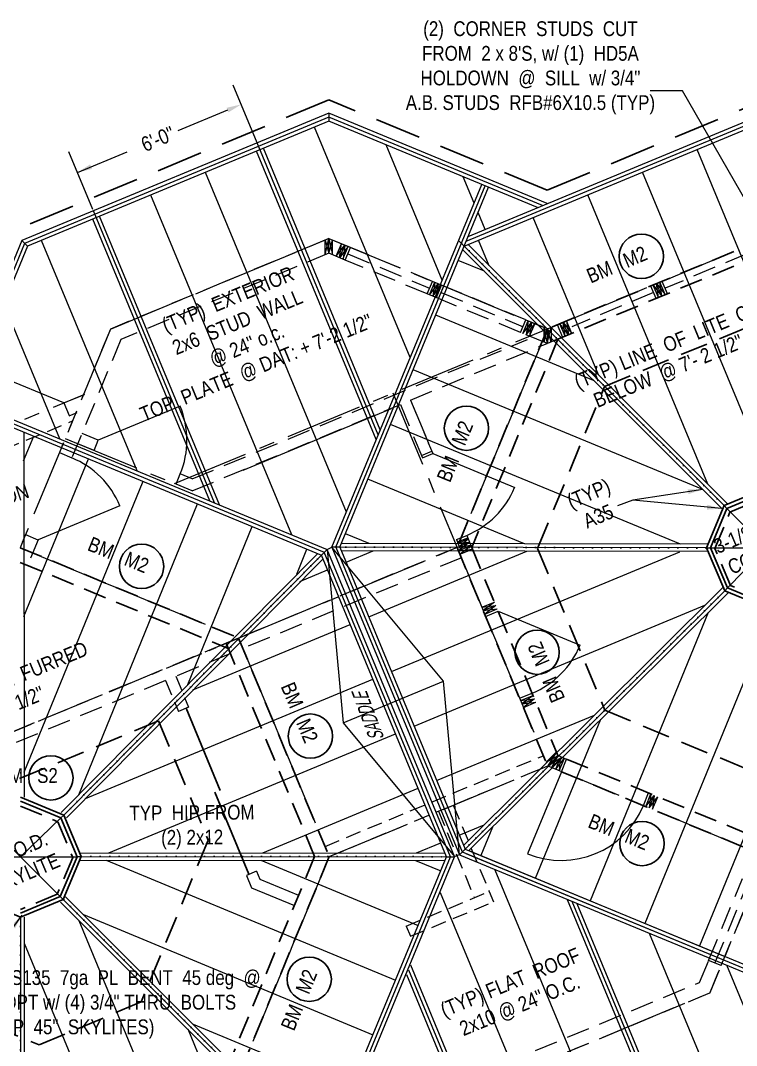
# Model space of a CAD drawing. Header units: inches. Extents: x 2775 to 14269, y 3377 to 7295.
# Drawn here: x 13626.6 to 13917.3, y 3687.3 to 4103.3 of the extents above; entities that cross this region are included whole.
import ezdxf

# ---------------------------------------------------------------- set-up
doc = ezdxf.new("R2010")
doc.units = ezdxf.units.IN
doc.header["$LTSCALE"] = 0.5
doc.header["$MEASUREMENT"] = 0
for name, pattern in [('ACAD_ISO07W100', [3, 0, -3]), ('CENTER', [2, 1.25, -0.25, 0.25, -0.25]), ('HIDDEN', [0.375, 0.25, -0.125])]:
    doc.linetypes.add(name, pattern=pattern)
for name, color, linetype, lineweight in [('DOORS', 7, 'CONTINUOUS', 9), ('FL JOISTS', 3, 'CONTINUOUS', 20), ('FOUNDATION', 7, 'CONTINUOUS', 30), ('GRID', 1, 'CENTER', 20), ('INT WALLS', 7, 'HIDDEN', 9), ('LITE COVE', 7, 'HIDDEN', 30), ('ROOF BEAMS', 3, 'HIDDEN', 30), ('ROOF FRAMING', 6, 'HIDDEN', 20), ('ROOFLINE', 7, 'HIDDEN', 30), ('SKYLITES', 3, 'CONTINUOUS', 30), ('WALL FRAMING', 7, 'CONTINUOUS', 9), ('WALLS', 7, 'HIDDEN', 9), ('WINDOWS', 5, 'HIDDEN', 9)]:
    doc.layers.add(name, color=color, linetype=linetype, lineweight=lineweight)
for name, color, linetype in [('LOWER_TRUSS_DESIGN', 7, 'CONTINUOUS'), ('ROOF FRAMING TEXT', 7, 'CONTINUOUS'), ('TEXT100', 1, 'CONTINUOUS')]:
    doc.layers.add(name, color=color, linetype=linetype)
doc.styles.add('ARCHENT', font='technical.ttf', dxfattribs={"height": 6})
doc.styles.add('ARCHENTLTD', font='technical.ttf', dxfattribs={"height": 6})
doc.styles.add('EXIST', font='romans.shx', dxfattribs={"width": 0.75, "oblique": 20, "height": 12})
doc.dimstyles.new('ARCHENTLTD', dxfattribs={"dimtxt": 12, "dimasz": 6, "dimexe": 9, "dimexo": 3, "dimgap": 1, "dimtad": 0, "dimdec": 4, "dimzin": 1, "dimdsep": 46, "dimlunit": 4, "dimtxsty": 'ARCHENT', "dimcen": 6, "dimaunit": 1, "dimadec": 5, "dimazin": 0, "dimtfac": 1, "dimtdec": 4, "dimtofl": 0, "dimtmove": 0, "dimatfit": 3, "dimfxl": 1, "dimfrac": 2, "dimtolj": 1, "dimtzin": 0, "dimarcsym": 0})

msp = doc.modelspace()

# ---------------------------------------------------------------- linework, layer by layer
at = {"layer": 'DOORS', "ltscale": 75}
for p, q in [((13644.21434, 3948.0573), (13610.94512, 3961.81003)), ((13691.41326, 3946.78644), (13658.18379, 3932.93717)), ((13793.98028, 3927.5446), (13827.24218, 3913.77342)), ((13666.97171, 3906.30814), (13633.72037, 3892.51064))]:
    msp.add_line(p, q, dxfattribs=at)
at = {"layer": 'DOORS', "ltscale": 50}
for p, q in [((13820.54054, 3863.53714), (13853.80817, 3849.7798)), ((13846.21111, 3798.36674), (13832.48702, 3765.08537))]:
    msp.add_line(p, q, dxfattribs=at)
at = {"layer": 'DOORS', "linetype": 'Continuous', "lineweight": 30, "ltscale": 150}
for p, q in [((13693.84194, 3824.11768), (13707.66341, 3790.80329)), ((13705.53896, 3790.0684), (13719.36042, 3756.754))]:
    msp.add_line(p, q, dxfattribs=at)
at = {"layer": 'DOORS', "lineweight": 9, "ltscale": 75}
for centre, radius, start, end in [((13658.18379, 3932.93717), 36, 337.6252485, 22.6252485), ((13633.73204, 3892.52198), 35.98519, 22.5262444, 67.5019631), ((13793.98028, 3927.5446), 35.98566, 292.5321603, 337.5093435), ((13820.54054, 3863.53714), 35.97982, 292.4744608, 337.5331814), ((13846.21111, 3798.36674), 36, 247.5904225, 337.5409195)]:
    msp.add_arc(centre, radius, start, end, dxfattribs=at)
at = {"layer": 'FL JOISTS', "color": 7, "linetype": 'Continuous', "lineweight": 20, "ltscale": 25}
for p, q in [((13751.09624, 3888.63095), (13757.58821, 3818.20986)), ((13798.3206, 3835.10084), (13753.01679, 3889.54256)), ((13757.58821, 3818.20986), (13798.3206, 3835.10084)), ((13804.7753, 3764.69923), (13798.3206, 3835.10084)), ((13757.58821, 3818.20986), (13802.85636, 3763.92598))]:
    msp.add_line(p, q, dxfattribs=at)
at = {"layer": 'FOUNDATION', "linetype": 'HIDDEN', "lineweight": 20, "ltscale": 50}
msp.add_line((13507.6362, 3882.61224), (13647.72426, 3940.75586), dxfattribs=at)
at = {"layer": 'GRID', "ltscale": 50}
for p, q in [((13663.13356, 3978.02306), (13751.78355, 4014.80413)), ((13751.78355, 4014.80413), (13840.50378, 3978.12922)), ((13840.50378, 3978.12922), (13929.17153, 4014.93082)), ((13663.13356, 3978.02306), (13626.44744, 3889.29817)), ((13689.15526, 3915.32124), (13840.50378, 3978.12922)), ((13840.50378, 3978.12922), (13803.83543, 3889.42486)), ((13501.44662, 3888.80149), (13652.78397, 3951.61413)), ((13777.81509, 3952.11682), (13803.83543, 3889.42486)), ((13644.79447, 3933.65897), (13689.15526, 3915.32124)), ((13626.44902, 3889.29883), (13715.16925, 3852.62392)), ((13715.16925, 3852.62392), (13803.83543, 3889.42486)), ((13803.83543, 3889.42486), (13840.63046, 3800.74123)), ((13715.16925, 3852.62392), (13751.96271, 3763.93964)), ((13751.96271, 3763.93964), (13840.63046, 3800.74123)), ((13840.63046, 3800.74123), (13929.3507, 3764.06632)), ((13751.96271, 3763.93964), (13715.29436, 3675.23527)), ((13929.3507, 3764.06632), (13906.43216, 3708.62411)), ((13770.74153, 3652.31468), (13906.43667, 3708.63502))]:
    msp.add_line(p, q, dxfattribs=at)
at = {"layer": 'GRID', "ltscale": 25}
msp.add_line((13501.10479, 3763.77635), (13715.16925, 3852.62392), dxfattribs=at)
at = {"layer": 'INT WALLS', "ltscale": 75}
for p, q in [((13696.31112, 3917.24187), (13832.40512, 3973.78544)), ((13784.98606, 3949.21109), (13840.38376, 3972.22742)), ((13784.98368, 3949.20956), (13792.24607, 3931.71255)), ((13696.31906, 3912.37223), (13780.82788, 3947.48348)), ((13780.82788, 3947.48348), (13789.81399, 3925.8336)), ((13658.18379, 3932.93717), (13651.62523, 3935.63703)), ((13656.4708, 3928.77595), (13658.18379, 3932.93717)), ((13656.4708, 3928.77595), (13649.91225, 3931.47581)), ((13689.7605, 3915.07209), (13691.47349, 3919.2333)), ((13696.31112, 3917.24187), (13691.47349, 3919.2333)), ((13696.31906, 3912.37223), (13689.7605, 3915.07209)), ((13807.76958, 3894.30573), (13808.92245, 3891.53477)), ((13803.61475, 3892.58394), (13804.76576, 3889.81085)), ((13803.83651, 3889.42595), (13715.16902, 3852.62446)), ((13805.57986, 3885.22247), (13716.91279, 3848.42115)), ((13710.08919, 3850.51608), (13574.82859, 3794.37609)), ((13711.83296, 3846.31277), (13689.66647, 3837.11255)), ((13685.51024, 3835.38751), (13576.57067, 3790.17208)), ((13694.88094, 3824.5491), (13690.72471, 3822.82405)), ((13722.47194, 3758.04544), (13718.31572, 3756.3204))]:
    msp.add_line(p, q, dxfattribs=at)
at = {"layer": 'INT WALLS', "ltscale": 50}
for p, q in [((13784.98606, 3949.21109), (13793.96929, 3927.55557)), ((13789.42928, 3926.75664), (13793.58646, 3928.47939)), ((13789.81211, 3925.83282), (13793.96929, 3927.55557)), ((13803.60507, 3892.57993), (13807.77005, 3894.30592)), ((13803.9879, 3891.65612), (13808.15289, 3893.3821)), ((13689.66647, 3837.11255), (13694.87897, 3824.54841)), ((13685.50998, 3835.38815), (13690.72279, 3822.82325)), ((13750.23754, 3768.09581), (13838.90598, 3804.89769)), ((13751.96195, 3763.93932), (13840.63046, 3800.74123)), ((13722.46955, 3758.04446), (13723.84135, 3754.73789)), ((13718.31333, 3756.31941), (13720.3993, 3751.29142)), ((13783.15661, 3735.73923), (13816.86823, 3749.73126)), ((13816.86823, 3749.73126), (13818.59327, 3745.57503)), ((13784.88165, 3731.58301), (13818.59327, 3745.57503)), ((13783.15661, 3735.73923), (13784.88165, 3731.58301))]:
    msp.add_line(p, q, dxfattribs=at)
at = {"layer": 'INT WALLS', "linetype": 'Continuous', "ltscale": 150}
for p, q in [((13723.84135, 3754.73789), (13739.5273, 3748.25381)), ((13720.3993, 3751.29142), (13737.80822, 3744.09511))]:
    msp.add_line(p, q, dxfattribs=at)
at = {"layer": 'LITE COVE', "color": 7, "linetype": 'ACAD_ISO07W100', "lineweight": 30, "ltscale": 2.5}
for p, q in [((13912.15983, 3906.40595), (13804.49392, 4014.07081)), ((13644.19511, 3780.77572), (13751.09624, 3888.63095)), ((13905.02699, 3889.1851), (13753.01679, 3889.54256)), ((13912.51212, 3871.81881), (13803.95617, 3763.88478)), ((13651.28534, 3764.0164), (13799.78743, 3763.89557)), ((13644.19556, 3746.33421), (13751.28347, 3639.27225)), ((13626.61493, 3739.3499), (13626.68858, 3587.55907))]:
    msp.add_line(p, q, dxfattribs=at)
at = {"layer": 'LITE COVE', "ltscale": 90}
for p, q in [((13863.6796, 3954.74811), (13929.66795, 3982.13661)), ((13836.56183, 3889.04348), (13863.71006, 3954.71773)), ((13836.55454, 3889.04346), (13863.83427, 3823.31717)), ((13863.82442, 3823.30725), (13929.56365, 3796.13216)), ((13548.23641, 3763.2293), (13682.68762, 3819.03334)), ((13682.68762, 3819.03334), (13702.79173, 3770.59559)), ((13702.79173, 3770.59559), (13675.65899, 3704.95882)), ((13568.3886, 3714.67572), (13634.22522, 3687.46037)), ((13568.3886, 3714.67572), (13634.22522, 3687.46037)), ((13634.22522, 3687.46037), (13675.65899, 3704.95882))]:
    msp.add_line(p, q, dxfattribs=at)
at = {"layer": 'ROOF BEAMS', "ltscale": 75}
for p, q in [((13929.17153, 4014.93082), (13840.50378, 3978.12922)), ((13929.17579, 4008.97767), (13843.18296, 3973.2863)), ((13840.50371, 3978.12925), (13803.83619, 3889.42518)), ((13844.79941, 3973.95721), (13809.82335, 3889.34666)), ((13914.61176, 3903.7502), (13929.38222, 3909.8801)), ((13908.51374, 3889.01427), (13914.61176, 3903.7502)), ((13626.44744, 3889.29817), (13715.17001, 3852.62423)), ((13803.82424, 3889.45396), (13840.74568, 3800.46353)), ((13809.7992, 3889.44354), (13844.95635, 3804.65007)), ((13914.89112, 3873.93991), (13908.51374, 3889.01427)), ((13626.45282, 3883.34459), (13710.96307, 3848.41184)), ((13929.40197, 3867.93377), (13914.89112, 3873.93991)), ((13710.08869, 3850.51728), (13746.0093, 3763.93474)), ((13715.16885, 3852.62489), (13751.96226, 3763.93856)), ((13848.3361, 3803.5073), (13929.38006, 3770.00558)), ((13846.21111, 3798.36674), (13929.37999, 3763.98663)), ((13626.59371, 3784.40263), (13641.80139, 3778.10806)), ((13641.80139, 3778.10806), (13647.81048, 3763.54573)), ((13647.81048, 3763.54573), (13641.50709, 3748.63731)), ((13746.00975, 3763.93582), (13711.0827, 3679.44214)), ((13751.96271, 3763.93964), (13715.2952, 3675.23555)), ((13641.50709, 3748.63731), (13626.61347, 3742.4563))]:
    msp.add_line(p, q, dxfattribs=at)
at = {"layer": 'ROOF FRAMING', "color": 3, "linetype": 'Continuous', "ltscale": 150}
for p, q in [((13751.75136, 4065.67561), (13627.13924, 4013.97376)), ((13840.4676, 4029.00171), (13751.75136, 4065.67561)), ((13751.75136, 4065.67561), (13751.75347, 4062.42852)), ((13808.41245, 4015.6972), (13929.1352, 4065.80324)), ((13751.75241, 4064.05206), (13628.288, 4012.8264)), ((13751.75347, 4062.42852), (13629.43675, 4011.67904)), ((13838.50835, 4028.18852), (13751.75241, 4064.05206)), ((13836.5491, 4027.37533), (13751.75347, 4062.42852)), ((13806.79001, 4011.77567), (13929.14137, 4062.55766)), ((13807.60205, 4013.73677), (13929.13636, 4064.17965)), ((13753.01679, 3889.54256), (13813.86931, 4036.7508)), ((13754.63873, 3889.53973), (13815.25553, 4036.17776)), ((13756.26067, 3889.5369), (13816.64176, 4035.60471)), ((13627.13924, 4013.97376), (13600.97092, 3950.68603)), ((13628.288, 4012.8264), (13602.35716, 3950.11302)), ((13629.43675, 4011.67904), (13603.7434, 3949.54001)), ((13627.13924, 4013.97376), (13629.43675, 4011.67904)), ((13806.79001, 4011.77567), (13804.49392, 4014.07081)), ((13912.21881, 3906.41696), (13913.36736, 3905.26958)), ((13799.62376, 3763.88852), (13748.80682, 3886.32109)), ((13748.81386, 3886.32819), (13751.09624, 3888.63095)), ((13801.24842, 3763.88712), (13749.95153, 3887.47602)), ((13751.09624, 3888.63095), (13753.01679, 3889.54256)), ((13802.85636, 3763.92598), (13751.09624, 3888.63095)), ((13756.26067, 3889.5369), (13753.01679, 3889.54256)), ((13905.12609, 3889.27732), (13906.7521, 3889.28372)), ((13912.51212, 3871.81881), (13913.65398, 3872.9696)), ((13644.19527, 3780.77565), (13643.04622, 3779.62784)), ((13807.08143, 3766.99214), (13804.7753, 3764.69923)), ((13651.19715, 3763.80739), (13649.57156, 3763.81442)), ((13739.13957, 3617.76719), (13799.59425, 3763.88854)), ((13740.5258, 3617.19414), (13801.21698, 3763.88715)), ((13741.91202, 3616.62109), (13802.83971, 3763.88575)), ((13799.59425, 3763.88854), (13802.83971, 3763.88575)), ((13802.85636, 3763.92598), (13804.76741, 3764.71828)), ((13643.88702, 3746.51788), (13642.74467, 3747.66784))]:
    msp.add_line(p, q, dxfattribs=at)
at = {"layer": 'ROOF FRAMING', "color": 3, "linetype": 'Continuous', "lineweight": 9, "ltscale": 150}
for p, q in [((13784.83399, 3966.51151), (13746.01458, 4060.04744)), ((13771.86736, 3935.14395), (13722.69692, 4053.62085)), ((13797.80062, 3997.87907), (13774.99937, 4052.81902)), ((13771.05695, 3933.18348), (13722.46139, 4050.27517)), ((13772.67778, 3937.10442), (13725.23236, 4051.42485)), ((13758.90073, 3903.77639), (13701.67917, 4041.65258)), ((13810.79185, 4029.18735), (13806.36548, 4039.85276)), ((13736.74356, 3894.55356), (13679.51146, 4032.45515)), ((13705.37757, 3907.51954), (13656.19379, 4026.02856)), ((13707.33794, 3906.70917), (13658.72924, 4023.83255)), ((13815.21823, 4018.52194), (13812.39358, 4025.32796)), ((13703.41719, 3908.32991), (13655.95827, 4022.68287)), ((13674.01157, 3920.48553), (13635.17605, 4014.06028)), ((13642.64557, 3933.45151), (13619.82601, 3988.43558))]:
    msp.add_line(p, q, dxfattribs=at)
at = {"layer": 'ROOF FRAMING', "color": 1, "linetype": 'Continuous', "ltscale": 150}
for p, q in [((13927.76243, 3987.113), (13901.25328, 4050.9827)), ((13927.86328, 3924.26292), (13879.08674, 4041.78246)), ((13905.70197, 3915.05008), (13856.92019, 4032.58223)), ((13861.3001, 3959.42243), (13834.75365, 4023.38199)), ((13912.21881, 3906.41696), (13806.79001, 4011.77567)), ((13913.71817, 3907.03921), (13808.28933, 4012.39796)), ((13816.89822, 4003.79479), (13812.58711, 4014.18175)), ((13911.59799, 3904.91675), (13806.17063, 4010.27402)), ((13814.92659, 4001.52387), (13804.35927, 4005.89216)), ((13859.24673, 3957.23321), (13795.1907, 3983.7125)), ((13903.56686, 3912.94254), (13786.02214, 3961.53284)), ((13894.56449, 3890.69418), (13776.85358, 3939.35318)), ((13831.22828, 3890.90618), (13767.68501, 3917.17351)), ((13768.1388, 3891.01619), (13758.51645, 3894.99385)), ((13905.74637, 3890.77624), (13756.88029, 3891.03582)), ((13905.12609, 3889.27732), (13756.26067, 3889.5369)), ((13905.76115, 3887.77621), (13756.88314, 3888.03581)), ((13758.79069, 3883.43579), (13769.82227, 3888.01325)), ((13767.98395, 3861.26635), (13832.18132, 3887.90451)), ((13777.17721, 3839.09691), (13894.29009, 3887.69193)), ((13911.88221, 3873.30776), (13806.45949, 3768.48902)), ((13912.51212, 3871.81881), (13807.07883, 3766.98955)), ((13914.01424, 3871.19707), (13808.58412, 3766.37097)), ((13786.37048, 3816.92748), (13904.45943, 3865.9275)), ((13905.83108, 3863.06079), (13857.81349, 3745.93651)), ((13927.89567, 3853.61128), (13880.01976, 3736.83257)), ((13795.56374, 3794.75804), (13859.60737, 3821.33241)), ((13862.04377, 3819.52434), (13835.60722, 3755.04044)), ((13927.97741, 3790.54129), (13902.22603, 3727.72864)), ((13804.76487, 3772.59187), (13814.86806, 3776.7841)), ((13818.20662, 3775.86634), (13813.48349, 3764.34568))]:
    msp.add_line(p, q, dxfattribs=at)
at = {"layer": 'ROOF FRAMING', "linetype": 'Continuous', "ltscale": 150}
for p, q in [((13911.1585, 3905.35595), (13806.17063, 4010.27402)), ((13627.90515, 3936.30643), (13628.09215, 3788.0636)), ((13627.90001, 3924.60107), (13631.99289, 3934.60887)), ((13627.99959, 3861.44242), (13654.17271, 3925.44024)), ((13628.07932, 3798.23524), (13676.35253, 3916.27161)), ((13650.24681, 3789.03648), (13698.53235, 3907.10298)), ((13694.49601, 3833.8313), (13720.71217, 3897.93435)), ((13643.12971, 3781.83161), (13747.30976, 3886.94992)), ((13644.19511, 3780.77572), (13748.81386, 3886.32819)), ((13738.74521, 3878.62613), (13742.89199, 3888.76572)), ((13645.26051, 3779.71982), (13749.42772, 3884.82517)), ((13740.0188, 3875.64655), (13751.2953, 3880.32564)), ((13696.52269, 3831.61409), (13760.49572, 3858.15917)), ((13653.02657, 3787.58164), (13769.69615, 3835.99271)), ((13662.44776, 3765.50678), (13778.89658, 3813.82624)), ((13724.93903, 3765.4529), (13788.097, 3791.65978)), ((13787.4303, 3765.39903), (13797.29743, 3769.49331)), ((13650.65051, 3765.51695), (13799.00095, 3765.38906)), ((13650.65136, 3762.51695), (13798.97388, 3762.38908)), ((13651.28534, 3764.0164), (13799.62376, 3763.88852)), ((13661.4535, 3762.50763), (13778.88661, 3713.81229)), ((13724.24084, 3762.4535), (13788.07954, 3735.98186)), ((13787.02819, 3762.39938), (13797.27248, 3758.15143)), ((13642.82695, 3745.45654), (13747.48622, 3640.94433)), ((13643.88687, 3746.51794), (13748.98603, 3641.56646)), ((13644.94678, 3747.57935), (13749.60665, 3643.06653)), ((13652.15402, 3740.38224), (13769.69367, 3691.64271)), ((13626.61493, 3739.3499), (13626.687, 3590.80594)), ((13628.11493, 3739.35063), (13628.1867, 3591.42901)), ((13650.27199, 3738.04648), (13698.93761, 3620.79421)), ((13628.12005, 3728.81106), (13676.77106, 3611.59397)), ((13696.64829, 3695.95049), (13760.50074, 3669.47314)), ((13694.5472, 3693.9793), (13721.10415, 3629.99444))]:
    msp.add_line(p, q, dxfattribs=at)
at = {"layer": 'ROOF FRAMING', "color": 3, "linetype": 'Continuous', "ltscale": 75}
for p, q in [((13595.48506, 3949.70745), (13748.81386, 3886.32819)), ((13597.45716, 3950.51537), (13749.95505, 3887.47957)), ((13599.42926, 3951.32328), (13751.09624, 3888.63095)), ((13753.01679, 3889.54256), (13804.7753, 3764.69923)), ((13754.63873, 3889.53973), (13805.92837, 3765.84569)), ((13756.26067, 3889.5369), (13807.07883, 3766.98955))]:
    msp.add_line(p, q, dxfattribs=at)
at = {"layer": 'ROOF FRAMING', "color": 3, "linetype": 'Continuous', "ltscale": 50}
for p, q in [((13805.92837, 3765.84569), (13952.6737, 3705.18453)), ((13807.08143, 3766.99214), (13953.24527, 3706.57136)), ((13808.58412, 3766.37097), (13912.53944, 3723.39822)), ((13804.7753, 3764.69923), (13952.10214, 3703.79769)), ((13807.43105, 3765.22451), (13929.37826, 3714.81433))]:
    msp.add_line(p, q, dxfattribs=at)
at = {"layer": 'ROOF FRAMING', "color": 3, "linetype": 'Continuous', "ltscale": 90}
for p, q in [((13819.24339, 3758.50681), (13866.58126, 3644.45356)), ((13797.04377, 3749.38627), (13844.41195, 3635.25999)), ((13848.59963, 3746.47159), (13901.15681, 3619.84321)), ((13850.50412, 3745.79599), (13902.54222, 3620.41822)), ((13852.5138, 3744.8669), (13903.92763, 3620.99324)), ((13881.87007, 3732.83168), (13910.91986, 3662.84069)), ((13784.88267, 3719.99241), (13837.42801, 3593.39254)), ((13913.18341, 3719.9941), (13933.08917, 3672.03426)), ((13783.26119, 3716.07323), (13834.6572, 3592.24251)), ((13784.07193, 3718.03282), (13836.04261, 3592.81752))]:
    msp.add_line(p, q, dxfattribs=at)
at = {"layer": 'ROOF FRAMING TEXT', "color": 7, "linetype": 'Continuous', "ltscale": 25}
for p, q in [((13722.6973, 4053.61993), (13712.99579, 4077.00081)), ((13655.96146, 4026.58838), (13646.25995, 4049.96927))]:
    msp.add_line(p, q, dxfattribs=at)
at = {"layer": 'ROOF FRAMING TEXT', "color": 7, "linetype": 'Continuous', "lineweight": 9, "ltscale": 25}
for p, q in [((13710.67009, 4066.95027), (13690.51358, 4058.58666)), ((13649.70952, 4041.6557), (13669.86604, 4050.01931))]:
    msp.add_line(p, q, dxfattribs=at)
at = {"layer": 'ROOF FRAMING TEXT', "color": 7, "linetype": 'Continuous', "ltscale": 25}
for points in [[(13710.28684, 4067.87391), (13711.05334, 4066.02663), (13716.21196, 4069.24978)], [(13654.86782, 4044.87962), (13655.63432, 4043.03233), (13649.7092, 4041.65647)]]:
    msp.add_solid(points, dxfattribs=at)
at = {"layer": 'ROOFLINE', "linetype": 'HIDDEN', "ltscale": 150}
for p, q in [((13751.74786, 4071.08744), (13623.31006, 4017.79831)), ((13840.46375, 4034.41367), (13751.74786, 4071.08744)), ((13840.46375, 4034.41367), (13929.13134, 4071.2152))]:
    msp.add_line(p, q, dxfattribs=at)
at = {"layer": 'SKYLITES', "linetype": 'Continuous', "ltscale": 75}
for p, q in [((13912.21881, 3906.41696), (13929.38049, 3913.53925)), ((13913.36736, 3905.26958), (13929.38126, 3911.91552)), ((13905.12609, 3889.27732), (13912.21881, 3906.41696)), ((13906.7521, 3889.28372), (13913.36736, 3905.26958)), ((13912.51212, 3871.81881), (13905.12609, 3889.27732)), ((13913.65398, 3872.9696), (13906.7521, 3889.28372)), ((13929.40344, 3864.82738), (13912.51212, 3871.81881)), ((13929.40267, 3866.4511), (13913.65398, 3872.9696)), ((13626.59199, 3788.06177), (13644.19511, 3780.77572)), ((13626.59291, 3786.43798), (13643.04622, 3779.62784)), ((13643.04622, 3779.62784), (13649.57156, 3763.81442)), ((13651.28534, 3764.0164), (13644.19511, 3780.77572)), ((13649.57156, 3763.81442), (13642.74467, 3747.66784)), ((13651.28534, 3764.0164), (13643.88687, 3746.51794)), ((13626.61493, 3739.3499), (13609.72362, 3746.34134)), ((13642.74467, 3747.66784), (13626.61433, 3740.97357)), ((13643.88687, 3746.51794), (13626.61493, 3739.3499))]:
    msp.add_line(p, q, dxfattribs=at)
at = {"layer": 'SKYLITES', "color": 5, "linetype": 'Continuous', "lineweight": 9, "ltscale": 150}
for p, q in [((13913.36736, 3905.26958), (13945.53301, 3873.14537)), ((13906.7521, 3889.28372), (13952.35991, 3889.29196)), ((13913.65398, 3872.9696), (13929.39193, 3889.26566)), ((13610.57902, 3779.79204), (13642.74467, 3747.66784)), ((13626.60358, 3763.78812), (13643.04622, 3779.62784)), ((13603.96376, 3763.80618), (13649.57156, 3763.81442))]:
    msp.add_line(p, q, dxfattribs=at)
at = {"layer": 'TEXT100', "color": 3, "linetype": 'Continuous', "lineweight": 30, "ltscale": 5}
for centre in [(13878.66894, 4007.59313), (13807.66658, 3937.81608), (13675.78275, 3881.73525), (13836.36247, 3846.88822), (13744.31363, 3812.83477), (13638.94389, 3795.87698), (13878.94228, 3769.24231), (13743.82052, 3714.1373)]:
    msp.add_circle(centre, 9, dxfattribs=at)
at = {"layer": 'WALL FRAMING', "ltscale": 150}
for p, q in [((13750.28858, 4008.22926), (13750.28472, 4014.18227)), ((13751.78818, 4008.85145), (13751.78432, 4014.80446)), ((13753.28858, 4008.2312), (13753.28472, 4014.18421)), ((13885.55722, 3990.86455), (13883.42003, 3995.93243)), ((13886.93935, 3991.44741), (13884.80215, 3996.51529)), ((13888.32147, 3992.03027), (13886.18428, 3997.09815)), ((13839.00323, 3978.74952), (13839.00756, 3972.79632)), ((13840.50368, 3978.12918), (13840.50801, 3972.17606)), ((13842.00323, 3978.75157), (13842.00756, 3972.79845)), ((13840.00826, 3802.24092), (13844.21517, 3806.45327)), ((13840.63046, 3800.74123), (13844.83738, 3804.95359)), ((13842.13095, 3800.12097), (13846.33786, 3804.33333))]:
    msp.add_line(p, q, dxfattribs=at)
at = {"layer": 'WALL FRAMING', "linetype": 'Continuous', "lineweight": 9, "ltscale": 150}
for p, q in [((13750.28472, 4014.18227), (13751.78818, 4008.85145)), ((13750.28858, 4008.22926), (13751.78432, 4014.80446)), ((13751.78432, 4014.80446), (13753.28858, 4008.2312)), ((13751.78818, 4008.85145), (13753.28472, 4014.18421)), ((13754.76038, 4007.58902), (13758.28859, 4012.11569)), ((13756.14334, 4007.00816), (13756.90234, 4012.68875)), ((13759.67483, 4011.54264), (13756.14334, 4007.00816)), ((13758.28859, 4012.11569), (13757.54495, 4006.47169)), ((13792.66042, 3991.94939), (13796.17873, 3996.4525)), ((13794.79249, 3997.02555), (13794.04289, 3991.38401)), ((13794.04289, 3991.38401), (13797.56498, 3995.87945)), ((13796.17873, 3996.4525), (13795.43729, 3990.8137)), ((13883.42003, 3995.93243), (13886.93935, 3991.44741)), ((13885.55722, 3990.86455), (13884.80215, 3996.51529)), ((13884.80215, 3996.51529), (13888.32147, 3992.03027)), ((13886.93935, 3991.44741), (13886.18759, 3997.09031)), ((13830.55336, 3976.29117), (13834.06621, 3980.78126)), ((13832.68324, 3981.36212), (13831.9396, 3975.7181)), ((13831.9396, 3975.7181), (13835.44917, 3980.20039)), ((13834.06621, 3980.78126), (13833.31929, 3975.12944)), ((13839.00323, 3978.74952), (13840.38376, 3972.22742)), ((13840.50368, 3978.12918), (13839.00756, 3972.79632)), ((13840.38376, 3972.22742), (13842.00323, 3978.75157)), ((13842.00756, 3972.79845), (13840.50368, 3978.12918)), ((13849.07093, 3975.7301), (13845.55497, 3980.20735)), ((13847.69209, 3975.13944), (13846.9371, 3980.79019)), ((13846.9371, 3980.79019), (13850.45636, 3976.30513)), ((13848.31924, 3981.37303), (13849.07093, 3975.7301)), ((13809.49095, 3890.14621), (13803.82781, 3889.42307)), ((13804.19041, 3891.19703), (13808.9167, 3891.53193)), ((13808.9167, 3891.53193), (13804.40206, 3888.03735)), ((13804.76544, 3889.81163), (13808.34245, 3892.91766)), ((13804.98536, 3886.65537), (13809.49095, 3890.14621)), ((13804.40206, 3888.03735), (13810.0652, 3888.76048)), ((13813.91463, 3865.15002), (13819.56706, 3865.86175)), ((13818.99223, 3867.24724), (13814.48726, 3863.76362)), ((13819.56706, 3865.86175), (13815.05989, 3862.37722)), ((13814.48726, 3863.76362), (13820.14188, 3864.47626)), ((13829.61928, 3827.27697), (13835.24898, 3827.97933)), ((13834.67635, 3829.36572), (13830.19557, 3825.89209)), ((13835.24898, 3827.97933), (13830.7704, 3824.5066)), ((13830.19557, 3825.89209), (13835.82161, 3826.59293)), ((13840.00826, 3802.24092), (13844.83738, 3804.95359)), ((13844.21517, 3806.45327), (13840.63046, 3800.74123)), ((13840.63046, 3800.74123), (13846.33786, 3804.33333)), ((13844.83738, 3804.95359), (13842.13095, 3800.12097)), ((13843.92459, 3799.37952), (13847.41195, 3803.88932)), ((13845.71427, 3803.70893), (13845.31082, 3798.80648)), ((13880.42639, 3784.2842), (13883.91375, 3788.79401)), ((13882.52752, 3789.36704), (13881.81262, 3783.71117)), ((13881.81262, 3783.71117), (13885.29998, 3788.22097)), ((13883.91375, 3788.79401), (13883.19885, 3783.13813))]:
    msp.add_line(p, q, dxfattribs=at)
at = {"layer": 'WALL FRAMING', "ltscale": 75}
for p, q in [((13754.76038, 4007.58902), (13756.91109, 4012.70958)), ((13756.14334, 4007.00816), (13758.29406, 4012.12872)), ((13757.52631, 4006.42729), (13759.67702, 4011.54785)), ((13792.66042, 3991.94939), (13794.80124, 3997.04639)), ((13796.14405, 3996.46684), (13794.04289, 3991.38401)), ((13795.43729, 3990.8137), (13797.56717, 3995.88466)), ((13830.55336, 3976.29117), (13832.68324, 3981.36212)), ((13831.93633, 3975.7103), (13834.06621, 3980.78126)), ((13833.31929, 3975.12944), (13835.44917, 3980.20039)), ((13847.69209, 3975.13944), (13845.55497, 3980.20735)), ((13849.07422, 3975.72228), (13846.9371, 3980.79019)), ((13850.45636, 3976.30513), (13848.31924, 3981.37303)), ((13843.92459, 3799.37952), (13845.71427, 3803.70893)), ((13845.31082, 3798.80648), (13847.41195, 3803.88932)), ((13880.42639, 3784.2842), (13882.52752, 3789.36704)), ((13881.81262, 3783.71117), (13883.91375, 3788.79401)), ((13883.19885, 3783.13813), (13885.29998, 3788.22097))]:
    msp.add_line(p, q, dxfattribs=at)
at = {"layer": 'WALL FRAMING', "ltscale": 50}
for p, q in [((13803.82781, 3889.42307), (13808.9167, 3891.53193)), ((13804.19041, 3891.19703), (13808.34245, 3892.91766)), ((13804.40206, 3888.03735), (13809.49095, 3890.14621)), ((13804.97632, 3886.65162), (13810.0652, 3888.76048)), ((13813.91463, 3865.15002), (13819.02447, 3867.26056)), ((13814.48726, 3863.76362), (13819.5971, 3865.87416)), ((13815.05989, 3862.37722), (13820.16973, 3864.48777)), ((13829.61928, 3827.27697), (13834.67635, 3829.36572)), ((13830.19191, 3825.89058), (13835.24898, 3827.97933)), ((13830.76454, 3824.50418), (13835.82161, 3826.59293))]:
    msp.add_line(p, q, dxfattribs=at)
at = {"layer": 'WALLS', "color": 4, "ltscale": 75}
for p, q in [((13743.01147, 4011.16458), (13709.75991, 3997.36843)), ((13751.78432, 4014.80446), (13743.01147, 4011.16458)), ((13760.599, 4011.1606), (13751.78432, 4014.80446)), ((13758.44828, 4006.04004), (13760.599, 4011.1606)), ((13751.78818, 4008.85145), (13667.34567, 3973.81606)), ((13758.46912, 4006.08965), (13751.78818, 4008.85145)), ((13709.7599, 3997.36843), (13663.13356, 3978.02306)), ((13791.73844, 3992.33663), (13793.87926, 3997.43364)), ((13798.48915, 3995.49741), (13793.86832, 3997.40759)), ((13796.35927, 3990.42646), (13798.48915, 3995.49741)), ((13882.49318, 3995.55694), (13887.11113, 3997.47363)), ((13884.66448, 3990.40667), (13882.52736, 3995.47458)), ((13889.28257, 3992.32345), (13887.13448, 3997.41739)), ((13796.35942, 3990.4264), (13791.73742, 3992.33705)), ((13884.6303, 3990.48904), (13889.2484, 3992.40578)), ((13829.63139, 3976.67841), (13831.76126, 3981.74937)), ((13840.50378, 3978.12922), (13831.7618, 3981.74302)), ((13663.13356, 3978.02306), (13652.39737, 3952.05772)), ((13846.80711, 3974.66309), (13844.66998, 3979.731)), ((13667.34567, 3973.81606), (13647.48798, 3925.79053)), ((13840.50801, 3972.17606), (13829.62921, 3976.67319)), ((13843.18296, 3973.2863), (13840.50801, 3972.17606)), ((13644.21431, 3948.05729), (13652.60998, 3951.54547)), ((13649.3526, 3944.69398), (13642.40657, 3927.89512)), ((13628.65075, 3894.62685), (13626.44744, 3889.29817)), ((13633.73204, 3892.52198), (13630.66014, 3885.09263)), ((13715.16847, 3852.62424), (13710.08919, 3850.51608)), ((13846.21111, 3798.36674), (13848.31224, 3803.44957)), ((13879.50224, 3784.66623), (13881.60337, 3789.74907)), ((13902.2805, 3712.81782), (13905.95418, 3721.73154)), ((13911.05236, 3719.66763), (13905.9673, 3721.76337)), ((13906.47161, 3708.55299), (13911.05236, 3719.66763)), ((13770.7382, 3658.26748), (13902.2805, 3712.81782)), ((13770.74153, 3652.31468), (13906.4128, 3708.5773))]:
    msp.add_line(p, q, dxfattribs=at)
at = {"layer": 'WALLS', "color": 4, "lineweight": 20, "ltscale": 75}
for p, q in [((13793.86832, 3997.40759), (13760.599, 4011.1606)), ((13791.73742, 3992.33705), (13758.46912, 4006.08965)), ((13831.7618, 3981.74302), (13798.48915, 3995.49741)), ((13829.62921, 3976.67319), (13796.35942, 3990.4264)), ((13905.9673, 3721.76337), (13919.68488, 3755.04742)), ((13911.05236, 3719.66763), (13924.76994, 3752.95168))]:
    msp.add_line(p, q, dxfattribs=at)
at = {"layer": 'WALLS', "color": 4, "ltscale": 50}
for p, q in [((13644.21434, 3948.0573), (13646.33344, 3942.94371)), ((13646.37004, 3942.85558), (13649.5652, 3944.18173)), ((13642.40657, 3927.89512), (13647.48798, 3925.79053)), ((13628.63111, 3894.63498), (13633.71252, 3892.5304)), ((13808.91654, 3891.53232), (13809.82335, 3889.34666)), ((13815.44164, 3861.45296), (13820.55149, 3863.5635)), ((13829.23752, 3828.20124), (13834.2946, 3830.28999)), ((13844.83738, 3804.95359), (13848.3361, 3803.5073)), ((13840.63046, 3800.74123), (13846.23497, 3798.42446)), ((13796.29621, 3782.34028), (13810.86479, 3747.23953)), ((13802.29964, 3784.83201), (13816.86823, 3749.73126))]:
    msp.add_line(p, q, dxfattribs=at)
at = {"layer": 'WALLS', "color": 7, "linetype": 'Continuous', "lineweight": 9, "ltscale": 0.25}
msp.add_line((13716.97555, 3920.75242), (13777.2491, 3945.82236), dxfattribs=at)
at = {"layer": 'WINDOWS', "lineweight": 25, "ltscale": 75}
for p, q in [((13759.51321, 4008.57548), (13792.70376, 3994.63493)), ((13921.48458, 4008.60831), (13888.31397, 3994.62037)), ((13797.42422, 3992.96198), (13830.6154, 3979.02117)), ((13883.5959, 3992.94067), (13850.42468, 3978.95247)), ((13908.50983, 3720.7155), (13922.22741, 3753.99955))]:
    msp.add_line(p, q, dxfattribs=at)

# ---------------------------------------------------------------- texts
at = {"layer": 'LOWER_TRUSS_DESIGN', "color": 7, "linetype": 'Continuous', "lineweight": 5, "char_height": 6, "attachment_point": 5, "rotation": 23.1052778, "style": 'ARCHENTLTD'}
for s, insert in [('3-1/8"x13-1/2"\\PCOMP RING\\P45" O.D.\\P\\P  ', (13936.42835, 3879.59951)), ('45" O.D.\\PSKYLITE\\P\\P  ', (13631.02351, 3752.66793))]:
    msp.add_mtext(s, dxfattribs=dict(at, insert=insert))
at = {"layer": 'ROOF FRAMING TEXT', "color": 7, "linetype": 'Continuous', "ltscale": 0.065, "insert": (13833.6306, 4084.08567), "char_height": 6, "attachment_point": 5, "style": 'ARCHENT'}
msp.add_mtext('(2)  CORNER  STUDS  CUT\\PFROM  2 x 8\'S, w/ (1)  HD5A\\PHOLDOWN  @  SILL  w/ 3/4"\\PA.B. STUDS  RFB#6X10.5 (TYP)', dxfattribs=at)
at = {"layer": 'ROOF FRAMING TEXT', "color": 7, "linetype": 'Continuous', "ltscale": 25, "insert": (13682.37893, 4055.21132), "char_height": 6, "attachment_point": 5, "rotation": 22.5351947, "style": 'ARCHENT'}
msp.add_mtext('6\'-0"', dxfattribs=at)
at = {"layer": 'ROOF FRAMING TEXT', "color": 7, "linetype": 'Continuous', "lineweight": 5, "char_height": 6, "attachment_point": 5, "style": 'ARCHENTLTD'}
for s, insert, rotation in [('(TYP) LINE  OF  LITE  COVE\\PBELOW  @ 7\'- 2 1/2"  AFF\\P\\P  ', (13899.47342, 3959.12952), 22.4511111), ('(TYP)\\PA35\\P\\P  ', (13863.13115, 3897.45949), 22.9511111), ('GALLERY  &  LITE  COVE  FURRED\\PTO  DAT:  +  7\'- 2 1/2"\\P\\P  ', (13606.36991, 3813.06281), 22.4511111), ('TYP  HIP FROM\\P(2) 2x12\\P\\P  ', (13696.35783, 3765.89315), 0.4511111), ('(TYP) FLAT  ROOF\\P2x10 @ 24" O.C.\\P\\P  ', (13831.39396, 3698.48348), 22.4511111)]:
    msp.add_mtext(s, dxfattribs=dict(at, insert=insert, rotation=rotation))
at = {"layer": 'ROOF FRAMING TEXT', "color": 4, "linetype": 'HIDDEN', "ltscale": 25, "insert": (13768.78027, 3809.90912), "char_height": 6, "attachment_point": 1, "rotation": 110.6273053, "style": 'EXIST'}
msp.add_mtext('{\\fTechnical|b0|i0|c0|p34;\\C7;SADDLE}', dxfattribs=at)
at = {"layer": 'ROOF FRAMING TEXT', "color": 7, "linetype": 'Continuous', "ltscale": 0.065, "insert": (13612.45471, 3717.8251), "char_height": 6, "width": 120, "attachment_point": 1, "style": 'ARCHENT'}
msp.add_mtext('OHS135  7ga  PL  BENT  45 deg  @  MIDPT w/ (4) 3/4" THRU  BOLTS  (TYP  45"  SKYLITES)', dxfattribs=at)
at = {"layer": 'ROOFLINE', "lineweight": 20, "ltscale": 150, "insert": (13619.33177, 3912.40169), "char_height": 6, "width": 14.1875, "attachment_point": 1, "rotation": 18.4194825, "style": 'ARCHENTLTD'}
msp.add_mtext('DN', dxfattribs=at)
at = {"layer": 'TEXT100', "color": 3, "linetype": 'Continuous', "lineweight": 5, "char_height": 6, "attachment_point": 1, "style": 'ARCHENTLTD'}
for s, insert, rotation in [('BM   M2   \\P\\P  ', (13855.76214, 4002.02359), 22.9511111), ('BM   M2   \\P\\P  ', (13795.40728, 3917.68026), 67.9511111), ('BM   M2    \\P\\P  ', (13655.64693, 3893.99455), 337.9511111), ('BM   M2  \\P\\P  ', (13842.29523, 3825.79576), 112.9511111), ('BM   M2  \\P\\P  ', (13737.66631, 3835.35508), 292.9511111), ('BM   S2\\P\\P  ', (13617.29715, 3799.68897), 0.4511111), ('BM   M2    \\P\\P  ', (13858.80646, 3781.50161), 337.9511111), ('BM   M2   \\P\\P  ', (13732.0848, 3695.04763), 67.9511111)]:
    msp.add_mtext(s, dxfattribs=dict(at, insert=insert, rotation=rotation))
at = {"layer": 'TEXT100', "color": 7, "linetype": 'Continuous', "lineweight": 5, "insert": (13720.59884, 3966.48621), "char_height": 6, "attachment_point": 5, "rotation": 22.4511111, "style": 'ARCHENTLTD'}
msp.add_mtext('(TYP)  EXTERIOR\\P2x6  STUD  WALL\\P@ 24" o.c.\\PTOP  PLATE  @ DAT: + 7\'-2 1/2"\\P\\P  ', dxfattribs=at)

# ---------------------------------------------------------------- leaders
at = {"layer": 'ROOF FRAMING TEXT', "color": 7, "linetype": 'Continuous', "lineweight": 9, "ltscale": 0.065}
for points in [[(13929.50083, 4015.33765), (13895.37797, 4074.71879), (13882.28675, 4074.70373)], [(13627.21889, 3740.18651), (13603.59053, 3708.49368), (13609.63182, 3708.49368)]]:
    msp.add_leader(points, dimstyle='ARCHENTLTD', override={"dimtih": 0}, dxfattribs=at)
at = {"layer": 'ROOF FRAMING TEXT', "color": 7, "linetype": 'Continuous', "lineweight": 9, "ltscale": 5}
for points in [[(13903.56686, 3912.94254), (13875.17147, 3908.66821), (13868.99436, 3906.25335)], [(13911.33467, 3905.17989), (13875.17147, 3908.66821)]]:
    msp.add_leader(points, dimstyle='ARCHENTLTD', override={"dimgap": 1, "dimtad": 0}, dxfattribs=at)

doc.saveas('drawing.dxf')
